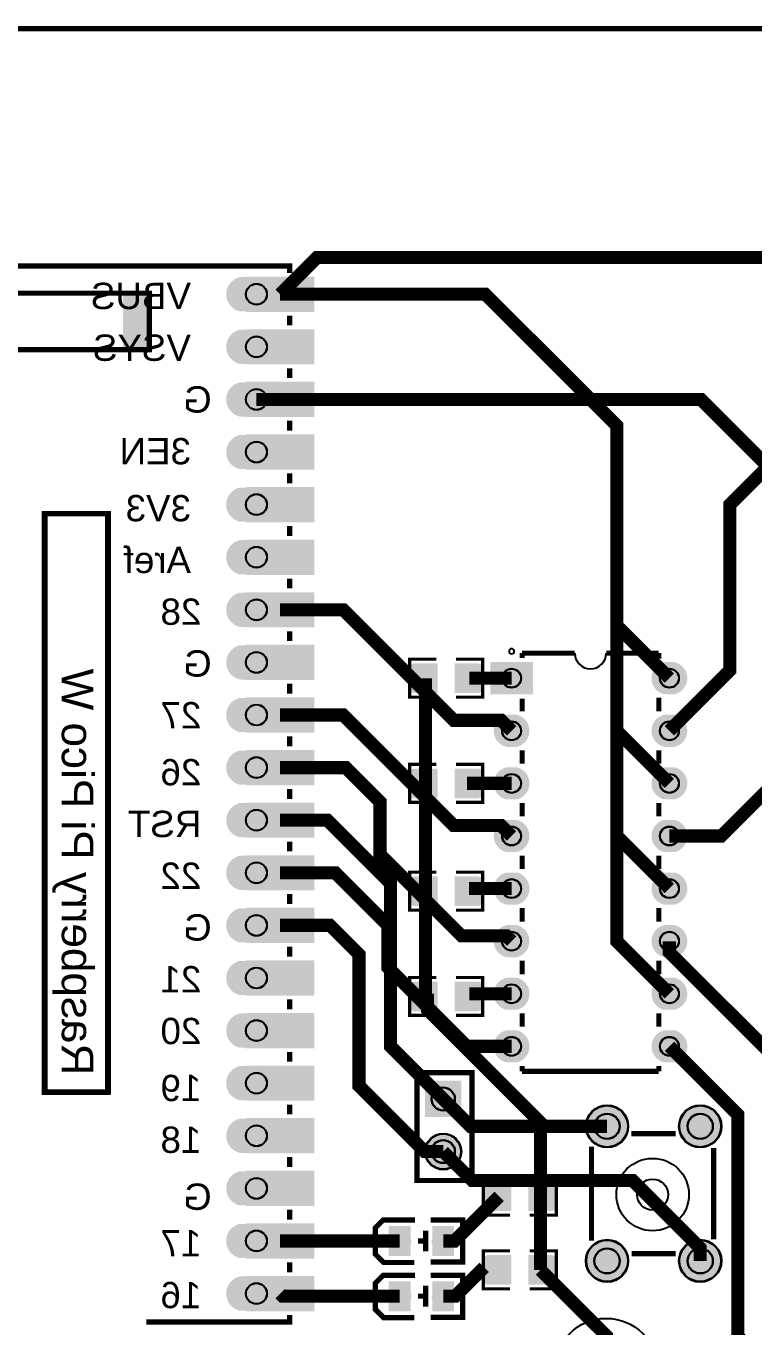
# Model space of a CAD drawing. Extents: x 2462 to 6780, y 1105 to 4890.
# Drawn here: x 3727 to 5111, y 2416 to 4890 of the extents above; entities that cross this region are included whole.
import ezdxf

# ---------------------------------------------------------------- set-up
doc = ezdxf.new("R2010")
doc.units = 9
for name, color, linetype, true_color in [('BoardOutLine', 7, 'Continuous', 0xff00ff), ('BottomLayer', 7, 'Continuous', 0x0000ff), ('BottomSilkLayer', 7, 'Continuous', 0x66cc33), ('BottomSolderMaskLayer', 7, 'Continuous', 0xaa00ff), ('Document', 7, 'Continuous', 0xffffff), ('Multi-Layer', 7, 'Continuous', 0xc0c0c0), ('TopLayer', 7, 'Continuous', 0xff0000), ('TopPasteMaskLayer', 7, 'Continuous', 0x808080), ('TopSilkLayer', 7, 'Continuous', 0xffcc00), ('TopSolderMaskLayer', 7, 'Continuous', 0x800080)]:
    doc.layers.add(name, color=color, linetype=linetype, true_color=true_color)
doc.styles.get("Standard").update_dxf_attribs({"font": 'arial.ttf'})

msp = doc.modelspace()

# ---------------------------------------------------------------- hatches: boundary and pattern name
at = {"layer": 'BottomSolderMaskLayer'}
for points in [[(4133, 4347.5, -0.785398), (4133, 4412.5), (4197, 4412.5, -0.785398), (4197, 4347.5)], [(4133, 4247.5, -0.785398), (4133, 4312.5), (4197, 4312.5, -0.785398), (4197, 4247.5)], [(4133, 4147.5, -0.785398), (4133, 4212.5), (4197, 4212.5, -0.785398), (4197, 4147.5)], [(4133, 4047.5, -0.785398), (4133, 4112.5), (4197, 4112.5, -0.785398), (4197, 4047.5)], [(4133, 3947.5, -0.785398), (4133, 4012.5), (4197, 4012.5, -0.785398), (4197, 3947.5)], [(4133, 3847.5, -0.785398), (4133, 3912.5), (4197, 3912.5, -0.785398), (4197, 3847.5)], [(4133, 3747.5, -0.785398), (4133, 3812.5), (4197, 3812.5, -0.785398), (4197, 3747.5)], [(4133, 3647.5, -0.785398), (4133, 3712.5), (4197, 3712.5, -0.785398), (4197, 3647.5)], [(4609.6, 3680.5), (4690.4, 3680.5), (4690.4, 3619.5), (4609.6, 3619.5)], [(4939.9, 3619.5, -0.785398), (4939.9, 3680.5), (4960.1, 3680.5, -0.785398), (4960.1, 3619.5)], [(4133, 3547.5, -0.785398), (4133, 3612.5), (4197, 3612.5, -0.785398), (4197, 3547.5)], [(4639.9, 3519.5, -0.785398), (4639.9, 3580.5), (4660.1, 3580.5, -0.785398), (4660.1, 3519.5)], [(4939.9, 3519.5, -0.785398), (4939.9, 3580.5), (4960.1, 3580.5, -0.785398), (4960.1, 3519.5)], [(4133, 3447.5, -0.785398), (4133, 3512.5), (4197, 3512.5, -0.785398), (4197, 3447.5)], [(4639.9, 3419.5, -0.785398), (4639.9, 3480.5), (4660.1, 3480.5, -0.785398), (4660.1, 3419.5)], [(4939.9, 3419.5, -0.785398), (4939.9, 3480.5), (4960.1, 3480.5, -0.785398), (4960.1, 3419.5)], [(4133, 3347.5, -0.785398), (4133, 3412.5), (4197, 3412.5, -0.785398), (4197, 3347.5)], [(4639.9, 3319.5, -0.785398), (4639.9, 3380.5), (4660.1, 3380.5, -0.785398), (4660.1, 3319.5)], [(4939.9, 3319.5, -0.785398), (4939.9, 3380.5), (4960.1, 3380.5, -0.785398), (4960.1, 3319.5)], [(4133, 3247.5, -0.785398), (4133, 3312.5), (4197, 3312.5, -0.785398), (4197, 3247.5)], [(4639.9, 3219.5, -0.785398), (4639.9, 3280.5), (4660.1, 3280.5, -0.785398), (4660.1, 3219.5)], [(4939.9, 3219.5, -0.785398), (4939.9, 3280.5), (4960.1, 3280.5, -0.785398), (4960.1, 3219.5)], [(4133, 3147.5, -0.785398), (4133, 3212.5), (4197, 3212.5, -0.785398), (4197, 3147.5)], [(4639.9, 3119.5, -0.785398), (4639.9, 3180.5), (4660.1, 3180.5, -0.785398), (4660.1, 3119.5)], [(4939.9, 3119.5, -0.785398), (4939.9, 3180.5), (4960.1, 3180.5, -0.785398), (4960.1, 3119.5)], [(4133, 3047.5, -0.785398), (4133, 3112.5), (4197, 3112.5, -0.785398), (4197, 3047.5)], [(4639.9, 3019.5, -0.785398), (4639.9, 3080.5), (4660.1, 3080.5, -0.785398), (4660.1, 3019.5)], [(4939.9, 3019.5, -0.785398), (4939.9, 3080.5), (4960.1, 3080.5, -0.785398), (4960.1, 3019.5)], [(4133, 2947.5, -0.785398), (4133, 3012.5), (4197, 3012.5, -0.785398), (4197, 2947.5)], [(4639.9, 2919.5, -0.785398), (4639.9, 2980.5), (4660.1, 2980.5, -0.785398), (4660.1, 2919.5)], [(4939.9, 2919.5, -0.785398), (4939.9, 2980.5), (4960.1, 2980.5, -0.785398), (4960.1, 2919.5)], [(4133, 2847.5, -0.785398), (4133, 2912.5), (4197, 2912.5, -0.785398), (4197, 2847.5)], [(4554.5, 2884.5), (4554.5, 2815.5), (4485.5, 2815.5), (4485.5, 2884.5)], [(4791.1, 2798, 1), (4871.8, 2798, 1)], [(4968.3, 2798, 1), (5049, 2798, 1)], [(4133, 2747.5, -0.785398), (4133, 2812.5), (4197, 2812.5, -0.785398), (4197, 2747.5)], [(4485.5, 2750, 1), (4554.5, 2750, 1)], [(4133, 2647.5, -0.785398), (4133, 2712.5), (4197, 2712.5, -0.785398), (4197, 2647.5)], [(4133, 2547.5, -0.785398), (4133, 2612.5), (4197, 2612.5, -0.785398), (4197, 2547.5)], [(4791.1, 2542.1, 1), (4871.8, 2542.1, 1)], [(4968.3, 2542.1, 1), (5049, 2542.1, 1)], [(4133, 2447.5, -0.785398), (4133, 2512.5), (4197, 2512.5, -0.785398), (4197, 2447.5)]]:
    msp.add_hatch(color=256, dxfattribs=at).paths.add_polyline_path(points)
at = {"layer": 'Document'}
for points in [[(4515.7, 2558.1), (4515.7, 2601.4), (4523.6, 2601.4), (4523.6, 2558.1)], [(4459.2, 2575.7), (4415.9, 2575.7), (4415.9, 2583.6), (4459.2, 2583.6)], [(4498.1, 2582.3), (4541.4, 2582.3), (4541.4, 2574.5), (4498.1, 2574.5)], [(4459.2, 2470.7), (4415.9, 2470.7), (4415.9, 2478.6), (4459.2, 2478.6)], [(4498.1, 2477.3), (4541.4, 2477.3), (4541.4, 2469.5), (4498.1, 2469.5)], [(4515.7, 2453.1), (4515.7, 2496.4), (4523.6, 2496.4), (4523.6, 2453.1)]]:
    msp.add_hatch(color=256, dxfattribs=at).paths.add_polyline_path(points)
at = {"layer": 'Multi-Layer'}
for points in [[(4133.5, 4348.5, -0.785398), (4133.5, 4411.5), (4196.5, 4411.5, -0.785398), (4196.5, 4348.5)], [(4133.5, 4248.5, -0.785398), (4133.5, 4311.5), (4196.5, 4311.5, -0.785398), (4196.5, 4248.5)], [(4133.5, 4148.5, -0.785398), (4133.5, 4211.5), (4196.5, 4211.5, -0.785398), (4196.5, 4148.5)], [(4133.5, 4048.5, -0.785398), (4133.5, 4111.5), (4196.5, 4111.5, -0.785398), (4196.5, 4048.5)], [(4133.5, 3948.5, -0.785398), (4133.5, 4011.5), (4196.5, 4011.5, -0.785398), (4196.5, 3948.5)], [(4133.5, 3848.5, -0.785398), (4133.5, 3911.5), (4196.5, 3911.5, -0.785398), (4196.5, 3848.5)], [(4133.5, 3748.5, -0.785398), (4133.5, 3811.5), (4196.5, 3811.5, -0.785398), (4196.5, 3748.5)], [(4133.5, 3648.5, -0.785398), (4133.5, 3711.5), (4196.5, 3711.5, -0.785398), (4196.5, 3648.5)], [(4610.6, 3679.5), (4689.4, 3679.5), (4689.4, 3620.5), (4610.6, 3620.5)], [(4940.2, 3620.5, -0.785398), (4940.2, 3679.5), (4959.8, 3679.5, -0.785398), (4959.8, 3620.5)], [(4133.5, 3548.5, -0.785398), (4133.5, 3611.5), (4196.5, 3611.5, -0.785398), (4196.5, 3548.5)], [(4640.2, 3520.5, -0.785398), (4640.2, 3579.5), (4659.8, 3579.5, -0.785398), (4659.8, 3520.5)], [(4940.2, 3520.5, -0.785398), (4940.2, 3579.5), (4959.8, 3579.5, -0.785398), (4959.8, 3520.5)], [(4133.5, 3448.5, -0.785398), (4133.5, 3511.5), (4196.5, 3511.5, -0.785398), (4196.5, 3448.5)], [(4640.2, 3420.5, -0.785398), (4640.2, 3479.5), (4659.8, 3479.5, -0.785398), (4659.8, 3420.5)], [(4940.2, 3420.5, -0.785398), (4940.2, 3479.5), (4959.8, 3479.5, -0.785398), (4959.8, 3420.5)], [(4133.5, 3348.5, -0.785398), (4133.5, 3411.5), (4196.5, 3411.5, -0.785398), (4196.5, 3348.5)], [(4640.2, 3320.5, -0.785398), (4640.2, 3379.5), (4659.8, 3379.5, -0.785398), (4659.8, 3320.5)], [(4940.2, 3320.5, -0.785398), (4940.2, 3379.5), (4959.8, 3379.5, -0.785398), (4959.8, 3320.5)], [(4133.5, 3248.5, -0.785398), (4133.5, 3311.5), (4196.5, 3311.5, -0.785398), (4196.5, 3248.5)], [(4640.2, 3220.5, -0.785398), (4640.2, 3279.5), (4659.8, 3279.5, -0.785398), (4659.8, 3220.5)], [(4940.2, 3220.5, -0.785398), (4940.2, 3279.5), (4959.8, 3279.5, -0.785398), (4959.8, 3220.5)], [(4133.5, 3148.5, -0.785398), (4133.5, 3211.5), (4196.5, 3211.5, -0.785398), (4196.5, 3148.5)], [(4640.2, 3120.5, -0.785398), (4640.2, 3179.5), (4659.8, 3179.5, -0.785398), (4659.8, 3120.5)], [(4940.2, 3120.5, -0.785398), (4940.2, 3179.5), (4959.8, 3179.5, -0.785398), (4959.8, 3120.5)], [(4133.5, 3048.5, -0.785398), (4133.5, 3111.5), (4196.5, 3111.5, -0.785398), (4196.5, 3048.5)], [(4640.2, 3020.5, -0.785398), (4640.2, 3079.5), (4659.8, 3079.5, -0.785398), (4659.8, 3020.5)], [(4940.2, 3020.5, -0.785398), (4940.2, 3079.5), (4959.8, 3079.5, -0.785398), (4959.8, 3020.5)], [(4133.5, 2948.5, -0.785398), (4133.5, 3011.5), (4196.5, 3011.5, -0.785398), (4196.5, 2948.5)], [(4640.2, 2920.5, -0.785398), (4640.2, 2979.5), (4659.8, 2979.5, -0.785398), (4659.8, 2920.5)], [(4940.2, 2920.5, -0.785398), (4940.2, 2979.5), (4959.8, 2979.5, -0.785398), (4959.8, 2920.5)], [(4133.5, 2848.5, -0.785398), (4133.5, 2911.5), (4196.5, 2911.5, -0.785398), (4196.5, 2848.5)], [(4553.5, 2883.5), (4553.5, 2816.5), (4486.5, 2816.5), (4486.5, 2883.5)], [(4792.1, 2798, 1), (4870.8, 2798, 1)], [(4969.3, 2798, 1), (5048, 2798, 1)], [(4133.5, 2748.5, -0.785398), (4133.5, 2811.5), (4196.5, 2811.5, -0.785398), (4196.5, 2748.5)], [(4486.5, 2750, 1), (4553.5, 2750, 1)], [(4133.5, 2648.5, -0.785398), (4133.5, 2711.5), (4196.5, 2711.5, -0.785398), (4196.5, 2648.5)], [(4133.5, 2548.5, -0.785398), (4133.5, 2611.5), (4196.5, 2611.5, -0.785398), (4196.5, 2548.5)], [(4792.1, 2542.1, 1), (4870.8, 2542.1, 1)], [(4969.3, 2542.1, 1), (5048, 2542.1, 1)], [(4133.5, 2448.5, -0.785398), (4133.5, 2511.5), (4196.5, 2511.5, -0.785398), (4196.5, 2448.5)]]:
    msp.add_hatch(color=256, dxfattribs=at).paths.add_polyline_path(points)
at = {"layer": 'TopLayer'}
for points in [[(4147, 4411.5), (4273, 4411.5), (4273, 4348.5), (4147, 4348.5)], [(4147, 4311.5), (4273, 4311.5), (4273, 4248.5), (4147, 4248.5)], [(4147, 4211.5), (4273, 4211.5), (4273, 4148.5), (4147, 4148.5)], [(4147, 4111.5), (4273, 4111.5), (4273, 4048.5), (4147, 4048.5)], [(4147, 4011.5), (4273, 4011.5), (4273, 3948.5), (4147, 3948.5)], [(4147, 3911.5), (4273, 3911.5), (4273, 3848.5), (4147, 3848.5)], [(4147, 3811.5), (4273, 3811.5), (4273, 3748.5), (4147, 3748.5)], [(4147, 3711.5), (4273, 3711.5), (4273, 3648.5), (4147, 3648.5)], [(4508.6, 3622.9), (4508.6, 3677.1), (4464, 3677.1), (4464, 3622.9)], [(4542.7, 3622.9), (4542.7, 3677.1), (4587.3, 3677.1), (4587.3, 3622.9)], [(4147, 3611.5), (4273, 3611.5), (4273, 3548.5), (4147, 3548.5)], [(4147, 3511.5), (4273, 3511.5), (4273, 3448.5), (4147, 3448.5)], [(4508.6, 3422.9), (4508.6, 3477.1), (4464, 3477.1), (4464, 3422.9)], [(4542.7, 3422.9), (4542.7, 3477.1), (4587.3, 3477.1), (4587.3, 3422.9)], [(4147, 3411.5), (4273, 3411.5), (4273, 3348.5), (4147, 3348.5)], [(4147, 3311.5), (4273, 3311.5), (4273, 3248.5), (4147, 3248.5)], [(4508.6, 3217.9), (4508.6, 3272.1), (4464, 3272.1), (4464, 3217.9)], [(4542.7, 3217.9), (4542.7, 3272.1), (4587.3, 3272.1), (4587.3, 3217.9)], [(4147, 3211.5), (4273, 3211.5), (4273, 3148.5), (4147, 3148.5)], [(4147, 3111.5), (4273, 3111.5), (4273, 3048.5), (4147, 3048.5)], [(4508.6, 3017.9), (4508.6, 3072.1), (4464, 3072.1), (4464, 3017.9)], [(4542.7, 3017.9), (4542.7, 3072.1), (4587.3, 3072.1), (4587.3, 3017.9)], [(4147, 3011.5), (4273, 3011.5), (4273, 2948.5), (4147, 2948.5)], [(4147, 2911.5), (4273, 2911.5), (4273, 2848.5), (4147, 2848.5)], [(4147, 2811.5), (4273, 2811.5), (4273, 2748.5), (4147, 2748.5)], [(4147, 2711.5), (4273, 2711.5), (4273, 2648.5), (4147, 2648.5)], [(4648.6, 2637.9), (4648.6, 2692.1), (4604, 2692.1), (4604, 2637.9)], [(4682.7, 2637.9), (4682.7, 2692.1), (4727.3, 2692.1), (4727.3, 2637.9)], [(4147, 2611.5), (4273, 2611.5), (4273, 2548.5), (4147, 2548.5)], [(4457, 2552.4), (4417.6, 2552.4), (4417.6, 2607.6), (4457, 2607.6)], [(4539.7, 2552.4), (4500.3, 2552.4), (4500.3, 2607.6), (4539.7, 2607.6)], [(4648.6, 2497.9), (4648.6, 2552.1), (4604, 2552.1), (4604, 2497.9)], [(4682.7, 2497.9), (4682.7, 2552.1), (4727.3, 2552.1), (4727.3, 2497.9)], [(4147, 2511.5), (4273, 2511.5), (4273, 2448.5), (4147, 2448.5)], [(4457, 2447.4), (4417.6, 2447.4), (4417.6, 2502.6), (4457, 2502.6)], [(4539.7, 2447.4), (4500.3, 2447.4), (4500.3, 2502.6), (4539.7, 2502.6)]]:
    msp.add_hatch(color=256, dxfattribs=at).paths.add_polyline_path(points)
at = {"layer": 'TopPasteMaskLayer'}
for points in [[(4147, 4411.5), (4273, 4411.5), (4273, 4348.5), (4147, 4348.5)], [(4147, 4311.5), (4273, 4311.5), (4273, 4248.5), (4147, 4248.5)], [(4147, 4211.5), (4273, 4211.5), (4273, 4148.5), (4147, 4148.5)], [(4147, 4111.5), (4273, 4111.5), (4273, 4048.5), (4147, 4048.5)], [(4147, 4011.5), (4273, 4011.5), (4273, 3948.5), (4147, 3948.5)], [(4147, 3911.5), (4273, 3911.5), (4273, 3848.5), (4147, 3848.5)], [(4147, 3811.5), (4273, 3811.5), (4273, 3748.5), (4147, 3748.5)], [(4147, 3711.5), (4273, 3711.5), (4273, 3648.5), (4147, 3648.5)], [(4458.7, 3624.8), (4458.7, 3675.2), (4460.7, 3677.2), (4505.9, 3677.2), (4507.9, 3675.2), (4508.1, 3659.1), (4490.4, 3659.1), (4490.4, 3641.3), (4507.7, 3641.3), (4507.9, 3624.8), (4505.9, 3622.8), (4460.7, 3622.8)], [(4543.3, 3624.8), (4543.3, 3641.3), (4560.9, 3641.3), (4560.9, 3659.1), (4543.5, 3659.1), (4543.3, 3675.2), (4545.3, 3677.2), (4590.6, 3677.2), (4592.6, 3675.2), (4592.6, 3624.8), (4590.6, 3622.8), (4545.3, 3622.8)], [(4147, 3611.5), (4273, 3611.5), (4273, 3548.5), (4147, 3548.5)], [(4147, 3511.5), (4273, 3511.5), (4273, 3448.5), (4147, 3448.5)], [(4458.7, 3424.8), (4458.7, 3475.2), (4460.7, 3477.2), (4505.9, 3477.2), (4507.9, 3475.2), (4508.1, 3459.1), (4490.4, 3459.1), (4490.4, 3441.3), (4507.7, 3441.3), (4507.9, 3424.8), (4505.9, 3422.8), (4460.7, 3422.8)], [(4543.3, 3424.8), (4543.3, 3441.3), (4560.9, 3441.3), (4560.9, 3459.1), (4543.5, 3459.1), (4543.3, 3475.2), (4545.3, 3477.2), (4590.6, 3477.2), (4592.6, 3475.2), (4592.6, 3424.8), (4590.6, 3422.8), (4545.3, 3422.8)], [(4147, 3411.5), (4273, 3411.5), (4273, 3348.5), (4147, 3348.5)], [(4147, 3311.5), (4273, 3311.5), (4273, 3248.5), (4147, 3248.5)], [(4458.7, 3219.8), (4458.7, 3270.2), (4460.7, 3272.2), (4505.9, 3272.2), (4507.9, 3270.2), (4508.1, 3254.1), (4490.4, 3254.1), (4490.4, 3236.3), (4507.7, 3236.3), (4507.9, 3219.8), (4505.9, 3217.8), (4460.7, 3217.8)], [(4543.3, 3219.8), (4543.3, 3236.3), (4560.9, 3236.3), (4560.9, 3254.1), (4543.5, 3254.1), (4543.3, 3270.2), (4545.3, 3272.2), (4590.6, 3272.2), (4592.6, 3270.2), (4592.6, 3219.8), (4590.6, 3217.8), (4545.3, 3217.8)], [(4147, 3211.5), (4273, 3211.5), (4273, 3148.5), (4147, 3148.5)], [(4147, 3111.5), (4273, 3111.5), (4273, 3048.5), (4147, 3048.5)], [(4458.7, 3019.8), (4458.7, 3070.2), (4460.7, 3072.2), (4505.9, 3072.2), (4507.9, 3070.2), (4508.1, 3054.1), (4490.4, 3054.1), (4490.4, 3036.3), (4507.7, 3036.3), (4507.9, 3019.8), (4505.9, 3017.8), (4460.7, 3017.8)], [(4543.3, 3019.8), (4543.3, 3036.3), (4560.9, 3036.3), (4560.9, 3054.1), (4543.5, 3054.1), (4543.3, 3070.2), (4545.3, 3072.2), (4590.6, 3072.2), (4592.6, 3070.2), (4592.6, 3019.8), (4590.6, 3017.8), (4545.3, 3017.8)], [(4147, 3011.5), (4273, 3011.5), (4273, 2948.5), (4147, 2948.5)], [(4147, 2911.5), (4273, 2911.5), (4273, 2848.5), (4147, 2848.5)], [(4147, 2811.5), (4273, 2811.5), (4273, 2748.5), (4147, 2748.5)], [(4147, 2711.5), (4273, 2711.5), (4273, 2648.5), (4147, 2648.5)], [(4598.7, 2639.8), (4598.7, 2690.2), (4600.7, 2692.2), (4645.9, 2692.2), (4647.9, 2690.2), (4648.1, 2674.1), (4630.4, 2674.1), (4630.4, 2656.3), (4647.7, 2656.3), (4647.9, 2639.8), (4645.9, 2637.8), (4600.7, 2637.8)], [(4683.3, 2639.8), (4683.3, 2656.3), (4700.9, 2656.3), (4700.9, 2674.1), (4683.5, 2674.1), (4683.3, 2690.2), (4685.3, 2692.2), (4730.6, 2692.2), (4732.6, 2690.2), (4732.6, 2639.8), (4730.6, 2637.8), (4685.3, 2637.8)], [(4147, 2611.5), (4273, 2611.5), (4273, 2548.5), (4147, 2548.5)], [(4457, 2552.4), (4417.6, 2552.4), (4417.6, 2607.6), (4457, 2607.6)], [(4539.7, 2552.4), (4500.3, 2552.4), (4500.3, 2607.6), (4539.7, 2607.6)], [(4598.7, 2499.8), (4598.7, 2550.2), (4600.7, 2552.2), (4645.9, 2552.2), (4647.9, 2550.2), (4648.1, 2534.1), (4630.4, 2534.1), (4630.4, 2516.3), (4647.7, 2516.3), (4647.9, 2499.8), (4645.9, 2497.8), (4600.7, 2497.8)], [(4683.3, 2499.8), (4683.3, 2516.3), (4700.9, 2516.3), (4700.9, 2534.1), (4683.5, 2534.1), (4683.3, 2550.2), (4685.3, 2552.2), (4730.6, 2552.2), (4732.6, 2550.2), (4732.6, 2499.8), (4730.6, 2497.8), (4685.3, 2497.8)], [(4147, 2511.5), (4273, 2511.5), (4273, 2448.5), (4147, 2448.5)], [(4457, 2447.4), (4417.6, 2447.4), (4417.6, 2502.6), (4457, 2502.6)], [(4539.7, 2447.4), (4500.3, 2447.4), (4500.3, 2502.6), (4539.7, 2502.6)]]:
    msp.add_hatch(color=256, dxfattribs=at).paths.add_polyline_path(points)
at = {"layer": 'TopSilkLayer'}
msp.add_hatch(color=256, dxfattribs=at).paths.add_polyline_path([(3911.3, 4382.1), (3961.3, 4382.1), (3961.3, 4272.1), (3911.3, 4272.1)])
at = {"layer": 'TopSolderMaskLayer'}
for points in [[(4133, 4347.5, -0.785398), (4133, 4412.5), (4197, 4412.5, -0.785398), (4197, 4347.5)], [(4145, 4413.5), (4275, 4413.5), (4275, 4346.5), (4145, 4346.5)], [(4133, 4247.5, -0.785398), (4133, 4312.5), (4197, 4312.5, -0.785398), (4197, 4247.5)], [(4145, 4313.5), (4275, 4313.5), (4275, 4246.5), (4145, 4246.5)], [(4133, 4147.5, -0.785398), (4133, 4212.5), (4197, 4212.5, -0.785398), (4197, 4147.5)], [(4145, 4213.5), (4275, 4213.5), (4275, 4146.5), (4145, 4146.5)], [(4133, 4047.5, -0.785398), (4133, 4112.5), (4197, 4112.5, -0.785398), (4197, 4047.5)], [(4145, 4113.5), (4275, 4113.5), (4275, 4046.5), (4145, 4046.5)], [(4133, 3947.5, -0.785398), (4133, 4012.5), (4197, 4012.5, -0.785398), (4197, 3947.5)], [(4145, 4013.5), (4275, 4013.5), (4275, 3946.5), (4145, 3946.5)], [(4133, 3847.5, -0.785398), (4133, 3912.5), (4197, 3912.5, -0.785398), (4197, 3847.5)], [(4145, 3913.5), (4275, 3913.5), (4275, 3846.5), (4145, 3846.5)], [(4133, 3747.5, -0.785398), (4133, 3812.5), (4197, 3812.5, -0.785398), (4197, 3747.5)], [(4145, 3813.5), (4275, 3813.5), (4275, 3746.5), (4145, 3746.5)], [(4133, 3647.5, -0.785398), (4133, 3712.5), (4197, 3712.5, -0.785398), (4197, 3647.5)], [(4145, 3713.5), (4275, 3713.5), (4275, 3646.5), (4145, 3646.5)], [(4509.6, 3621.9), (4509.6, 3678.1), (4463, 3678.1), (4463, 3621.9)], [(4541.7, 3621.9), (4541.7, 3678.1), (4588.3, 3678.1), (4588.3, 3621.9)], [(4609.6, 3680.5), (4690.4, 3680.5), (4690.4, 3619.5), (4609.6, 3619.5)], [(4939.9, 3619.5, -0.785398), (4939.9, 3680.5), (4960.1, 3680.5, -0.785398), (4960.1, 3619.5)], [(4133, 3547.5, -0.785398), (4133, 3612.5), (4197, 3612.5, -0.785398), (4197, 3547.5)], [(4145, 3613.5), (4275, 3613.5), (4275, 3546.5), (4145, 3546.5)], [(4639.9, 3519.5, -0.785398), (4639.9, 3580.5), (4660.1, 3580.5, -0.785398), (4660.1, 3519.5)], [(4939.9, 3519.5, -0.785398), (4939.9, 3580.5), (4960.1, 3580.5, -0.785398), (4960.1, 3519.5)], [(4133, 3447.5, -0.785398), (4133, 3512.5), (4197, 3512.5, -0.785398), (4197, 3447.5)], [(4145, 3513.5), (4275, 3513.5), (4275, 3446.5), (4145, 3446.5)], [(4509.6, 3421.9), (4509.6, 3478.1), (4463, 3478.1), (4463, 3421.9)], [(4541.7, 3421.9), (4541.7, 3478.1), (4588.3, 3478.1), (4588.3, 3421.9)], [(4639.9, 3419.5, -0.785398), (4639.9, 3480.5), (4660.1, 3480.5, -0.785398), (4660.1, 3419.5)], [(4939.9, 3419.5, -0.785398), (4939.9, 3480.5), (4960.1, 3480.5, -0.785398), (4960.1, 3419.5)], [(4145, 3413.5), (4275, 3413.5), (4275, 3346.5), (4145, 3346.5)], [(4133, 3347.5, -0.785398), (4133, 3412.5), (4197, 3412.5, -0.785398), (4197, 3347.5)], [(4639.9, 3319.5, -0.785398), (4639.9, 3380.5), (4660.1, 3380.5, -0.785398), (4660.1, 3319.5)], [(4939.9, 3319.5, -0.785398), (4939.9, 3380.5), (4960.1, 3380.5, -0.785398), (4960.1, 3319.5)], [(4133, 3247.5, -0.785398), (4133, 3312.5), (4197, 3312.5, -0.785398), (4197, 3247.5)], [(4145, 3313.5), (4275, 3313.5), (4275, 3246.5), (4145, 3246.5)], [(4509.6, 3216.9), (4509.6, 3273.1), (4463, 3273.1), (4463, 3216.9)], [(4541.7, 3216.9), (4541.7, 3273.1), (4588.3, 3273.1), (4588.3, 3216.9)], [(4639.9, 3219.5, -0.785398), (4639.9, 3280.5), (4660.1, 3280.5, -0.785398), (4660.1, 3219.5)], [(4939.9, 3219.5, -0.785398), (4939.9, 3280.5), (4960.1, 3280.5, -0.785398), (4960.1, 3219.5)], [(4133, 3147.5, -0.785398), (4133, 3212.5), (4197, 3212.5, -0.785398), (4197, 3147.5)], [(4145, 3213.5), (4275, 3213.5), (4275, 3146.5), (4145, 3146.5)], [(4639.9, 3119.5, -0.785398), (4639.9, 3180.5), (4660.1, 3180.5, -0.785398), (4660.1, 3119.5)], [(4939.9, 3119.5, -0.785398), (4939.9, 3180.5), (4960.1, 3180.5, -0.785398), (4960.1, 3119.5)], [(4133, 3047.5, -0.785398), (4133, 3112.5), (4197, 3112.5, -0.785398), (4197, 3047.5)], [(4145, 3113.5), (4275, 3113.5), (4275, 3046.5), (4145, 3046.5)], [(4509.6, 3016.9), (4509.6, 3073.1), (4463, 3073.1), (4463, 3016.9)], [(4541.7, 3016.9), (4541.7, 3073.1), (4588.3, 3073.1), (4588.3, 3016.9)], [(4639.9, 3019.5, -0.785398), (4639.9, 3080.5), (4660.1, 3080.5, -0.785398), (4660.1, 3019.5)], [(4939.9, 3019.5, -0.785398), (4939.9, 3080.5), (4960.1, 3080.5, -0.785398), (4960.1, 3019.5)], [(4133, 2947.5, -0.785398), (4133, 3012.5), (4197, 3012.5, -0.785398), (4197, 2947.5)], [(4145, 3013.5), (4275, 3013.5), (4275, 2946.5), (4145, 2946.5)], [(4639.9, 2919.5, -0.785398), (4639.9, 2980.5), (4660.1, 2980.5, -0.785398), (4660.1, 2919.5)], [(4939.9, 2919.5, -0.785398), (4939.9, 2980.5), (4960.1, 2980.5, -0.785398), (4960.1, 2919.5)], [(4133, 2847.5, -0.785398), (4133, 2912.5), (4197, 2912.5, -0.785398), (4197, 2847.5)], [(4145, 2913.5), (4275, 2913.5), (4275, 2846.5), (4145, 2846.5)], [(4554.5, 2884.5), (4554.5, 2815.5), (4485.5, 2815.5), (4485.5, 2884.5)], [(4791.1, 2798, 1), (4871.8, 2798, 1)], [(4968.3, 2798, 1), (5049, 2798, 1)], [(4133, 2747.5, -0.785398), (4133, 2812.5), (4197, 2812.5, -0.785398), (4197, 2747.5)], [(4145, 2813.5), (4275, 2813.5), (4275, 2746.5), (4145, 2746.5)], [(4485.5, 2750, 1), (4554.5, 2750, 1)], [(4133, 2647.5, -0.785398), (4133, 2712.5), (4197, 2712.5, -0.785398), (4197, 2647.5)], [(4145, 2713.5), (4275, 2713.5), (4275, 2646.5), (4145, 2646.5)], [(4649.6, 2636.9), (4649.6, 2693.1), (4603, 2693.1), (4603, 2636.9)], [(4681.7, 2636.9), (4681.7, 2693.1), (4728.3, 2693.1), (4728.3, 2636.9)], [(4133, 2547.5, -0.785398), (4133, 2612.5), (4197, 2612.5, -0.785398), (4197, 2547.5)], [(4145, 2613.5), (4275, 2613.5), (4275, 2546.5), (4145, 2546.5)], [(4458, 2551.5), (4416.6, 2551.5), (4416.6, 2608.5), (4458, 2608.5)], [(4540.7, 2551.5), (4499.3, 2551.5), (4499.3, 2608.5), (4540.7, 2608.5)], [(4791.1, 2542.1, 1), (4871.8, 2542.1, 1)], [(4968.3, 2542.1, 1), (5049, 2542.1, 1)], [(4649.6, 2496.9), (4649.6, 2553.1), (4603, 2553.1), (4603, 2496.9)], [(4681.7, 2496.9), (4681.7, 2553.1), (4728.3, 2553.1), (4728.3, 2496.9)], [(4133, 2447.5, -0.785398), (4133, 2512.5), (4197, 2512.5, -0.785398), (4197, 2447.5)], [(4145, 2513.5), (4275, 2513.5), (4275, 2446.5), (4145, 2446.5)], [(4458, 2446.5), (4416.6, 2446.5), (4416.6, 2503.5), (4458, 2503.5)], [(4540.7, 2446.5), (4499.3, 2446.5), (4499.3, 2503.5), (4540.7, 2503.5)]]:
    msp.add_hatch(color=256, dxfattribs=at).paths.add_polyline_path(points)

# ---------------------------------------------------------------- linework, layer by layer
at = {"layer": 'BoardOutLine', "const_width": 10}
msp.add_lwpolyline([(2467, 4640), (2467, 4885), (6754, 4885), (6754, 1110), (2467, 1110), (2467, 4640)], close=True, dxfattribs=at)
at = {"layer": 'BottomLayer', "const_width": 25}
for points in [[(4165, 4180), (5010, 4180), (5145, 4045), (5145, 2290), (5195, 2240), (5245, 2240)], [(4650, 3550), (4630, 3570), (4540, 3570), (4330, 3780), (4210, 3780)], [(4650, 3350), (4630, 3370), (4540, 3370), (4330, 3580), (4210, 3580)], [(4650, 3150), (4640, 3160), (4555, 3160), (4400, 3315), (4400, 3415), (4335, 3480), (4210, 3480)], [(4650, 2950), (4565, 2950), (4415, 3100), (4415, 3180), (4315, 3280), (4210, 3280)], [(4520, 2850), (4572, 2798), (4831.5, 2798)], [(4520, 2750), (4575, 2695), (4880, 2695), (5008.6, 2566.4), (5008.6, 2542.1)]]:
    msp.add_lwpolyline(points, dxfattribs=at)
at = {"layer": 'BottomSilkLayer', "const_width": 10}
msp.add_lwpolyline([(3763.4, 3963.1), (3883.4, 3963.1), (3883.4, 2863.1), (3763.4, 2863.1), (3763.4, 3963.1)], close=True, dxfattribs=at)
at = {"layer": 'BottomSolderMaskLayer'}
for centre, radius in [((4165, 4380), 20), ((4165, 4280), 20), ((4165, 4180), 20), ((4165, 4080), 20), ((4165, 3980), 20), ((4165, 3880), 20), ((4165, 3780), 20), ((4165, 3680), 20), ((4650, 3650), 18.2), ((4950, 3650), 18.2), ((4165, 3580), 20), ((4650, 3550), 18.2), ((4950, 3550), 18.2), ((4165, 3480), 20), ((4650, 3450), 18.2), ((4950, 3450), 18.2), ((4165, 3380), 20), ((4650, 3350), 18.2), ((4950, 3350), 18.2), ((4165, 3280), 20), ((4650, 3250), 18.2), ((4950, 3250), 18.2), ((4165, 3180), 20), ((4650, 3150), 18.2), ((4950, 3150), 18.2), ((4165, 3080), 20), ((4650, 3050), 18.2), ((4950, 3050), 18.2), ((4165, 2980), 20), ((4650, 2950), 18.2), ((4950, 2950), 18.2), ((4165, 2880), 20), ((4520, 2850), 22.3), ((4831.5, 2798), 40.4), ((4831.5, 2798), 24.2), ((5008.6, 2798), 40.4), ((5008.6, 2798), 24.2), ((4165, 2780), 20), ((4520, 2750), 34.5), ((4520, 2750), 22.3), ((4165, 2680), 20), ((4165, 2580), 20), ((4831.5, 2542.1), 40.4), ((5008.6, 2542.1), 40.4), ((4831.5, 2542.1), 24.2), ((5008.6, 2542.1), 24.2), ((4165, 2480), 20)]:
    msp.add_circle(centre, radius, dxfattribs=at)
at = {"layer": 'Multi-Layer'}
for centre, radius in [((4165, 4380), 19.7), ((4165, 4280), 19.7), ((4165, 4180), 19.7), ((4165, 4080), 19.7), ((4165, 3980), 19.7), ((4165, 3880), 19.7), ((4165, 3780), 19.7), ((4165, 3680), 19.7), ((4650, 3650), 17.7), ((4950, 3650), 17.7), ((4165, 3580), 19.7), ((4650, 3550), 17.7), ((4950, 3550), 17.7), ((4165, 3480), 19.7), ((4650, 3450), 17.7), ((4950, 3450), 17.7), ((4165, 3380), 19.7), ((4650, 3350), 17.7), ((4950, 3350), 17.7), ((4165, 3280), 19.7), ((4650, 3250), 17.7), ((4950, 3250), 17.7), ((4165, 3180), 19.7), ((4650, 3150), 17.7), ((4950, 3150), 17.7), ((4165, 3080), 19.7), ((4650, 3050), 17.7), ((4950, 3050), 17.7), ((4165, 2980), 19.7), ((4650, 2950), 17.7), ((4950, 2950), 17.7), ((4165, 2880), 19.7), ((4520, 2850), 21.7), ((4831.5, 2798), 39.4), ((4831.5, 2798), 23.6), ((5008.6, 2798), 39.4), ((5008.6, 2798), 23.6), ((4165, 2780), 19.7), ((4520, 2750), 33.5), ((4520, 2750), 21.7), ((4165, 2680), 19.7), ((4165, 2580), 19.7), ((4831.5, 2542.1), 39.4), ((5008.6, 2542.1), 39.4), ((4831.5, 2542.1), 23.6), ((5008.6, 2542.1), 23.6), ((4165, 2480), 19.7)]:
    msp.add_circle(centre, radius, dxfattribs=at)
at = {"layer": 'TopLayer', "const_width": 25}
for points in [[(5450, 4350), (5350, 4450), (4280, 4450), (4210, 4380)], [(4210, 4380), (4600, 4380), (4850, 4130), (4850, 3150)], [(5155, 4051.3), (5136.3, 4051.3), (5065, 3980), (5065, 3665), (4950, 3550)], [(4950, 3650), (4850, 3749.9)], [(4486.3, 3045), (4486.3, 3650)], [(4570, 3650), (4650, 3650)], [(4950, 3450), (4851.3, 3548.7), (4850, 3548.7)], [(5150, 3451.3), (5048.7, 3350), (4950, 3350)], [(4565, 3450), (4650, 3450)], [(4210, 3380), (4300, 3380), (4420, 3260), (4420, 2950), (4520, 2850)], [(4950, 3250), (4851.3, 3348.7), (4850, 3348.7)], [(4569.1, 3250), (4650, 3250)], [(4210, 3180), (4305, 3180), (4360, 3125), (4360, 2875), (4485, 2750), (4520, 2750)], [(4950, 3050), (4850, 3150), (4850, 3151.6)], [(5150, 2928.7), (4950, 3128.7), (4950, 3150)], [(4490, 3050), (4490, 3020), (4705, 2805), (4705, 2665)], [(4570, 3050), (4650, 3050)], [(4950, 2950), (5080, 2820), (5080, 2398.7), (5150, 2328.7)], [(4626.3, 2665), (4541.3, 2580), (4520, 2580)], [(4705, 2665), (4705, 2525)], [(4210, 2580), (4437.3, 2580)], [(4598, 2530), (4543, 2475), (4520, 2475)], [(4705, 2525), (4830, 2400), (4830, 2373.7)], [(4210, 2480), (4215, 2475), (4437.3, 2475)]]:
    msp.add_lwpolyline(points, dxfattribs=at)
at = {"layer": 'TopSilkLayer'}
for points, const_width in [([(3401.6, 4420.6), (3401.6, 4433.9), (4228.4, 4433.9), (4228.4, 4420.6)], 10), ([(4228.4, 4339.4), (4228.4, 4320.6)], 10), ([(4228.4, 4239.4), (4228.4, 4220.6)], 10), ([(4228.4, 4139.4), (4228.4, 4120.6)], 10), ([(4228.4, 4039.4), (4228.4, 4020.6)], 10), ([(4228.4, 3939.4), (4228.4, 3920.6)], 10), ([(4228.4, 3839.4), (4228.4, 3820.6)], 10), ([(4228.4, 3739.4), (4228.4, 3720.6)], 10), ([(4506.9, 3613.9), (4456.3, 3613.9), (4456.3, 3686.1), (4506.9, 3686.1)], 6), ([(4544.4, 3613.9), (4595, 3613.9), (4595, 3686.1), (4544.4, 3686.1)], 6), ([(4670.1, 3697.6), (4770, 3697.6)], 10), ([(4670.1, 3688.6), (4670.1, 3697.6)], 10), ([(4929.9, 3697.6), (4830, 3697.6)], 10), ([(4929.9, 3697.6), (4929.9, 3687.2)], 10), ([(4228.4, 3639.4), (4228.4, 3620.6)], 10), ([(4670.1, 3587.2), (4670.1, 3611.4)], 10), ([(4929.9, 3612.8), (4929.9, 3587.2)], 10), ([(4228.4, 3539.4), (4228.4, 3520.6)], 10), ([(4670.1, 3487.2), (4670.1, 3512.8)], 10), ([(4929.9, 3512.8), (4929.9, 3487.2)], 10), ([(4506.9, 3413.9), (4456.3, 3413.9), (4456.3, 3486.1), (4506.9, 3486.1)], 6), ([(4544.4, 3413.9), (4595, 3413.9), (4595, 3486.1), (4544.4, 3486.1)], 6), ([(4228.4, 3439.4), (4228.4, 3420.6)], 10), ([(4670.1, 3387.2), (4670.1, 3412.8)], 10), ([(4929.9, 3412.8), (4929.9, 3387.2)], 10), ([(4228.4, 3339.4), (4228.4, 3320.6)], 10), ([(4670.1, 3287.2), (4670.1, 3312.8)], 10), ([(4929.9, 3312.8), (4929.9, 3287.2)], 10), ([(4506.9, 3208.9), (4456.3, 3208.9), (4456.3, 3281.1), (4506.9, 3281.1)], 6), ([(4544.4, 3208.9), (4595, 3208.9), (4595, 3281.1), (4544.4, 3281.1)], 6), ([(4228.4, 3239.4), (4228.4, 3220.6)], 10), ([(4670.1, 3187.2), (4670.1, 3212.8)], 10), ([(4929.9, 3212.8), (4929.9, 3187.2)], 10), ([(4228.4, 3139.4), (4228.4, 3120.6)], 10), ([(4670.1, 3087.2), (4670.1, 3112.8)], 10), ([(4929.9, 3112.8), (4929.9, 3087.2)], 10), ([(4506.9, 3008.9), (4456.3, 3008.9), (4456.3, 3081.1), (4506.9, 3081.1)], 6), ([(4544.4, 3008.9), (4595, 3008.9), (4595, 3081.1), (4544.4, 3081.1)], 6), ([(4228.4, 3039.4), (4228.4, 3020.6)], 10), ([(4670.1, 2987.2), (4670.1, 3012.8)], 10), ([(4929.9, 3012.8), (4929.9, 2987.2)], 10), ([(4228.4, 2939.4), (4228.4, 2920.6)], 10), ([(4670.1, 2902.4), (4670.1, 2912.8)], 10), ([(4670.1, 2902.4), (4929.9, 2902.4)], 10), ([(4929.9, 2912.8), (4929.9, 2902.4)], 10), ([(4228.4, 2839.4), (4228.4, 2820.6)], 10), ([(4877.9, 2784.1), (4962.2, 2784.1)], 10), ([(4801.9, 2580.4), (4801.9, 2759.6)], 10), ([(5034.1, 2756.8), (5034.1, 2583.3)], 10), ([(4228.4, 2739.4), (4228.4, 2720.6)], 10), ([(4646.9, 2628.9), (4596.3, 2628.9), (4596.3, 2701.1), (4646.9, 2701.1)], 6), ([(4684.4, 2628.9), (4735, 2628.9), (4735, 2701.1), (4684.4, 2701.1)], 6), ([(4228.4, 2639.4), (4228.4, 2620.6)], 10), ([(4465.1, 2539), (4407.1, 2539), (4391.1, 2554.9), (4391.1, 2604.9), (4406.1, 2619.9), (4466.1, 2619.9)], 10), ([(4496.1, 2539.9), (4557.1, 2539.9), (4557.1, 2619.9), (4496.1, 2619.9)], 10), ([(4486.5, 2599.7), (4486.5, 2560.3)], 10), ([(4482.6, 2580), (4472, 2580)], 10), ([(4646.9, 2488.9), (4596.3, 2488.9), (4596.3, 2561.1), (4646.9, 2561.1)], 6), ([(4684.4, 2488.9), (4735, 2488.9), (4735, 2561.1), (4684.4, 2561.1)], 6), ([(4962.1, 2555.8), (4878, 2555.8)], 10), ([(4228.4, 2539.4), (4228.4, 2520.6)], 10), ([(4465.1, 2434), (4407.1, 2434), (4391.1, 2449.9), (4391.1, 2499.9), (4406.1, 2514.9), (4466.1, 2514.9)], 10), ([(4486.5, 2494.7), (4486.5, 2455.3)], 10), ([(4496.1, 2434.9), (4557.1, 2434.9), (4557.1, 2514.9), (4496.1, 2514.9)], 10), ([(4482.6, 2475), (4472, 2475)], 10), ([(4228.4, 2439.4), (4228.4, 2426.1), (3955.6, 2426.1)], 10)]:
    msp.add_lwpolyline(points, dxfattribs=dict(at, const_width=const_width))
at = {"layer": 'TopSilkLayer', "const_width": 10}
for points in [[(3660.1, 4382.1), (3961.3, 4382.1), (3961.3, 4274.7), (3660.1, 4274.7), (3660.1, 4382.1)], [(3761.9, 3962.6), (3881.9, 3962.6), (3881.9, 2862.6), (3761.9, 2862.6), (3761.9, 3962.6)], [(4575, 2900), (4575, 2695), (4470, 2695), (4470, 2900), (4575, 2900)]]:
    msp.add_lwpolyline(points, close=True, dxfattribs=at)
at = {"layer": 'TopSilkLayer'}
for centre, radius in [((4918.1, 2668.2), 68.9), ((4918.1, 2668.2), 29.5), ((4830, 2334.4), 98.4)]:
    msp.add_circle(centre, radius, dxfattribs=at)
for centre, radius, start, end in [((4650.1, 3701.2), 4.92, 90.5822, 89.4178), ((4800, 3697.6), 30, 180.0372, 0.0372)]:
    msp.add_arc(centre, radius, start, end, dxfattribs=at)
at = {"layer": 'TopSolderMaskLayer'}
for centre, radius in [((4165, 4380), 20), ((4165, 4280), 20), ((4165, 4180), 20), ((4165, 4080), 20), ((4165, 3980), 20), ((4165, 3880), 20), ((4165, 3780), 20), ((4165, 3680), 20), ((4650, 3650), 18.2), ((4950, 3650), 18.2), ((4165, 3580), 20), ((4650, 3550), 18.2), ((4950, 3550), 18.2), ((4165, 3480), 20), ((4650, 3450), 18.2), ((4950, 3450), 18.2), ((4165, 3380), 20), ((4650, 3350), 18.2), ((4950, 3350), 18.2), ((4165, 3280), 20), ((4650, 3250), 18.2), ((4950, 3250), 18.2), ((4165, 3180), 20), ((4650, 3150), 18.2), ((4950, 3150), 18.2), ((4165, 3080), 20), ((4650, 3050), 18.2), ((4950, 3050), 18.2), ((4165, 2980), 20), ((4650, 2950), 18.2), ((4950, 2950), 18.2), ((4165, 2880), 20), ((4520, 2850), 22.3), ((4831.5, 2798), 40.4), ((4831.5, 2798), 24.2), ((5008.6, 2798), 40.4), ((5008.6, 2798), 24.2), ((4165, 2780), 20), ((4520, 2750), 34.5), ((4520, 2750), 22.3), ((4165, 2680), 20), ((4165, 2580), 20), ((4831.5, 2542.1), 40.4), ((5008.6, 2542.1), 40.4), ((4831.5, 2542.1), 24.2), ((5008.6, 2542.1), 24.2), ((4165, 2480), 20)]:
    msp.add_circle(centre, radius, dxfattribs=at)

# ---------------------------------------------------------------- texts
at = {"layer": 'BottomSilkLayer', "text_generation_flag": 2}
for s, p in [('VBUS', (4040.6, 4351.8)), ('VSYS', (4040.6, 4253.4)), ('G', (4080, 4155)), ('3EN', (4040.6, 4056.6)), ('3V3', (4040.6, 3948.3)), ('Aref', (4040.6, 3849.9)), ('28', (4060.3, 3751.5)), ('G', (4080, 3653)), ('27', (4060.3, 3554.6)), ('26', (4060.3, 3446.3)), ('RST', (4060.3, 3347.9)), ('22', (4060.3, 3249.5)), ('G', (4080, 3151.1)), ('21', (4060.3, 3052.6)), ('20', (4060.3, 2954.2)), ('19', (4060.3, 2845.9)), ('18', (4060.3, 2747.5)), ('G', (4080, 2639.2)), ('17', (4060.3, 2550.7)), ('16', (4060.3, 2452.2))]:
    msp.add_text(s, height=50, dxfattribs=at).set_placement(p)
msp.add_text('Raspberry Pi Pico W', height=60, rotation=270, dxfattribs=at).set_placement((3795, 2895))

doc.saveas('drawing.dxf')
